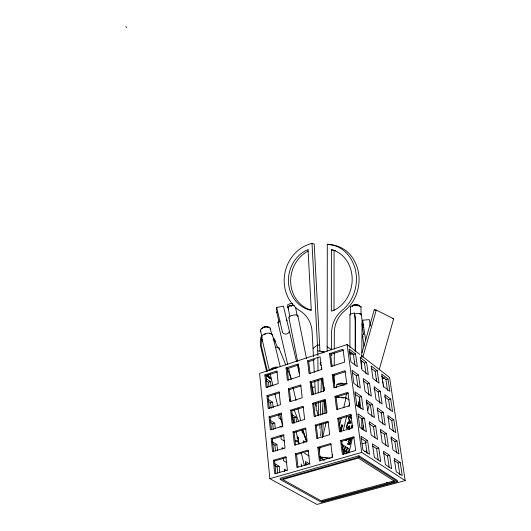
<?xml version="1.0" encoding="UTF-8"?>
<svg xmlns="http://www.w3.org/2000/svg" width="531" height="531" viewBox="0 0 531 531"><rect width="100%" height="100%" fill="white"/><g stroke="black" fill="none" stroke-linecap="round" stroke-linejoin="round"><path stroke-width="0.8" d="M331.41 249.835L331.331 311.12L333.455 310.489A32.013 27.639 -80.6 0 0 352.186 279.366A32.013 27.639 -80.6 0 0 333.521 250.24L331.41 249.835L335.479 250.619M331.583 355.67L331.59 353.812M334.006 310.608L334.072 250.347M334.238 383.196L334.245 374.906M334.258 365.786L334.271 352.869M334.271 349.106L334.291 332.16A26.882 23.716 -85 0 1 344.592 310.914A36.652 31.687 -80.5 0 0 358.113 270.737A36.652 31.687 -80.5 0 0 329.983 244.771L327.308 244.24L327.142 351.223M349.902 353.122L349.902 351.489M349.909 347.407L349.956 314.737M350.579 314.624L350.586 306.865M354.562 361.724L354.562 361.359M355.179 351.203L355.179 321.447L354.562 313.071A25.9 8.994 -82.8 0 1 355.292 318.122A18.034 6.385 -83.6 0 1 355.505 321.076L355.505 351.821M289.866 316.682L288.021 307.422L288.253 306.752A3.451 1.208 -11.2 0 1 290.092 305.77L290.955 305.537A3.451 1.208 -11.2 0 1 294.088 305.471M359.268 407.735L359.394 400.328M341.002 432.002L340.079 431.491M362.361 326.512L362.474 325.715A3.345 1.507 -7.9 0 1 363.43 324.959M261.451 336.886L261.225 345.455L267.392 371.454M319.894 428.451L320.02 424.309M320.299 415.196L320.704 401.94M321.009 391.997L321.414 378.742M321.693 369.629L321.746 367.97M322.204 353.095L322.251 351.489L323.93 351.708L317.784 350.885L312.016 243.417L314.186 244.008L319.954 351.17M320.658 436.017L321.554 423.652M322.211 414.578L323.22 400.566M323.937 390.67L324.175 387.371M322.231 437.564L323.246 423.599M323.956 413.742L324.846 401.423M269.31 370.446L261.517 336.647A5.662 2.854 -13.4 0 1 268.002 333.183A5.662 2.854 -13.4 0 1 272.416 335.818M306.779 440.843L304.794 436.728L305.106 435.679M362.029 325.098L362.706 320.18L369.37 319.649L370.372 325.974M276.239 310.436L276.691 307.502L283.461 306.121L296.524 361.531M277.195 311.358A3.445 0.863 -13 0 0 276.824 311.644L276.664 312.274A3.737 0.936 -13 0 0 276.976 312.374M346.205 453.454L346.531 452.067L348.17 453.109M342.395 448.629L343.205 445.144L341.546 444.075M343.411 454.085L344.221 450.593L342.561 449.545M343.743 454.297L344.553 450.806L346.199 451.854L345.714 453.945M348.741 438.872L348.668 440.265L348.98 438.945M352.033 425.889L351.575 427.853L351.934 425.218L352.982 425.928M349.909 438.798L349.478 440.65L350.128 438.938L350.805 439.383L350.566 441.5L351.144 439.011L350.088 438.314M358.179 406.122L359.812 399.133M349.059 452.531L352.438 438.022M343.265 430.568L346.67 416.092M348.94 406.441L349.697 403.221M350.812 414.817L350.493 416.171L348.847 416.868L348.635 417.758L350.433 416.941L350.692 418.541L351.741 418.687M351.117 415.03C350.619 415.561 350.42 418.913 351.754 417.758M345.542 398.117L346.657 393.398M331.902 457.662L332.638 454.529M339.634 424.946L341.207 418.315M343.676 407.861L346.046 397.838L336.754 396.909M319.31 451.038L320.127 447.64M322.656 437.106L326.061 422.888M336.236 387.577L336.986 384.451A22.242 11.171 -84.7 0 1 341.997 383.355M362.261 429.559L363.39 425.57M367.684 410.43L369.49 404.051M376.048 380.933L376.725 378.543M379.207 369.775L393.67 318.753L376.253 310.071L374.282 309.666L362.003 352.763M361.279 362.627L361.73 361.034M362.865 357.058L376.253 310.071M349.504 429.32L349.922 427.15L349.63 425.981A2.17 1.075 -84.2 0 0 349.139 425.723C347.115 429.506 346.033 427.886 347.579 424.461L347.228 424.229L346.942 424.919L346.497 427.774A1.62 0.803 -84.2 0 0 346.809 428.656C348.708 429.214 350.148 422.961 348.92 429.645M347.042 439.555L346.331 440.431L345.648 440.06M346.61 439.429L345.94 439.409M361.093 313.821A25.866 9.107 -82.8 0 1 361.843 318.872A18.008 6.465 -83.6 0 1 362.062 321.819L361.784 356.042A3.843 3.438 55.1 0 1 360.469 357.562M359.819 354.403L347.095 344.539L259.579 373.419L269.861 478.677L316.914 504.45L405.186 480.582L389.568 377.461L361.757 355.903M264.876 374.906L276.93 370.943L278.251 383.574L266.131 387.497L264.876 374.906L271.699 379.499M286.043 367.943L298.309 363.914L299.716 376.26L287.384 380.256L286.043 367.943L287.185 368.733L288.439 380.209M307.588 360.861L320.06 356.759L321.64 369.536L309.088 373.598L307.588 360.861L308.703 361.664L310.124 373.592M329.499 353.659L342.993 349.225L344.712 362.076L331.138 366.47L329.499 353.659L330.601 354.482L343.331 350.301M277.321 371.965L266.031 375.676L267.212 387.464M287.185 368.733L298.674 364.963M308.703 361.664L314.936 359.62M266.462 380.88L268.533 382.247L270.511 381.603L270.989 386.283M348.947 351.17L353.454 354.628L355.571 353.938L357.343 366.709L350.898 361.837L349.152 348.986L355.571 353.938M361.332 360.682L364.458 363.085L366.556 362.414L368.308 374.687L362.049 369.954L360.184 357.628A3.843 3.445 55.1 0 0 362.115 355.836M266.947 395.695L279.12 391.805L280.468 404.655L268.228 408.505L266.947 395.695L268.115 396.445L279.512 392.801M288.326 388.858L300.705 384.895L302.185 397.825L289.727 401.741L288.326 388.858L289.468 389.621L290.789 401.688M310.071 381.895L322.675 377.866L324.282 390.869L311.604 394.858L310.071 381.895L311.199 382.678L312.64 394.818M332.207 374.813L345.031 370.711L346.776 383.794L333.873 387.849L332.207 374.813L333.309 375.609L334.875 387.822M289.468 389.621L301.07 385.918M311.199 382.678L323.001 378.908M333.309 375.609L345.369 371.76M312.938 387.451L314.445 386.973M268.527 401.522L270.611 402.85L272.609 402.219L273.18 407.775M352.478 372.815L356.354 375.702L358.498 375.025L360.297 388.022L353.825 383.282L352.04 370.207L358.498 375.025M371.508 368.501L375.151 371.302L377.229 370.645L379.061 383.136L372.981 378.537L371.169 365.972L377.229 370.645M381.822 378.829L384.975 377.846M363.649 381.125L367.412 383.926L369.53 383.269L371.368 396.119L365.082 391.52L363.264 378.59L369.53 383.269M381.523 376.2L385.918 379.572L387.969 378.935L389.834 391.287L383.555 386.541L381.709 374.103L387.969 378.935M269.058 416.848L281.344 413.025L282.718 426.108L270.365 429.884L269.058 416.848L270.233 417.578L281.742 414.001M290.643 410.138L303.148 406.248L304.648 419.404L292.07 423.247L290.643 410.138L291.798 410.881L303.506 407.237M312.606 403.301L325.33 399.345L326.97 412.58L314.166 416.496L312.606 403.301L313.735 404.058L315.202 416.417M334.955 396.345L347.911 392.316L349.69 405.638L336.654 409.62L334.955 396.345L336.07 397.122L337.67 409.6M313.735 404.058L325.702 400.341M336.07 397.122L348.243 393.338M270.637 422.523L272.728 423.811L274.746 423.187L275.323 428.836M354.761 393.883L359.308 397.155L361.472 396.491L363.31 409.713L356.799 405.126L354.987 391.805L361.472 396.491M292.096 416.536L294.061 417.791L296.026 417.187L296.544 421.846M373.89 388.745L378.158 391.918L380.256 391.274L382.121 403.985L376.014 399.518L374.169 386.727L380.256 391.274M366.005 401.967L370.426 405.14L372.563 404.489L374.428 417.565L368.116 413.111L366.264 399.949L372.563 404.489M384.65 396.75L388.606 399.69L390.677 399.06L392.568 411.631L386.634 407.29L384.756 394.639L390.677 399.06M271.208 438.374L283.614 434.63L285.014 447.938L272.536 451.642L271.208 438.374L272.39 439.077L284.012 435.573M292.999 431.796L305.63 427.979L307.157 441.374L294.453 445.137L292.999 431.796L294.161 432.513L305.989 428.942M315.182 425.092L328.032 421.209L329.698 434.683L316.768 438.52L315.182 425.092L316.323 425.829L328.384 422.185M337.762 418.269L350.845 414.313L352.65 427.88L339.488 431.783L337.762 418.269L338.878 419.019L340.51 431.763M338.878 419.019L351.183 415.308M296.982 438.095L298.296 437.703L298.999 444.016M377.541 410.251L381.218 412.899L383.336 412.262L385.234 425.192L379.101 420.864L377.216 407.848L383.336 412.262M272.775 443.883L274.885 445.131L276.923 444.52L277.507 450.268M358.398 416.271L362.321 418.992L364.505 418.335L366.37 431.803L359.832 427.362L357.987 413.802L364.505 418.335M387.736 417.578L391.705 420.433L393.803 419.815L395.728 432.599L389.767 428.398L387.856 415.527L393.803 419.815M369.052 423.652L373.485 426.725L375.649 426.088L377.548 439.402L371.202 435.088L369.317 421.687L375.649 426.088M273.399 460.284L285.924 456.614L287.351 470.167L274.746 473.785L273.399 460.284L274.587 460.961L286.315 457.53M295.402 453.839L308.166 450.096L309.726 463.736L296.882 467.426L295.402 453.839L296.57 454.529L308.571 451.018M317.803 447.275L330.786 443.471L332.486 457.191L319.423 460.948L317.803 447.275L318.952 447.985L331.132 444.42M340.61 440.591L353.832 436.714L355.677 450.527L342.369 454.35L340.61 440.591L341.738 441.314L354.164 437.677M380.634 431.676L384.331 434.239L386.468 433.615L388.4 446.777L382.24 442.588L380.322 429.34L386.468 433.615M274.958 465.621L277.076 466.822L279.133 466.225L279.777 472.524M360.788 438.161L365.381 441.221L367.591 440.584L369.49 454.297L362.919 450.009L361.034 436.197L367.591 440.584M361.89 443.856L366.503 442.522M390.876 438.772L394.865 441.54L396.982 440.929L398.94 453.939L392.953 449.87L391.015 436.774L396.982 440.929M269.861 478.677L361.73 452.405L405.186 480.582M364.558 451.655L366.868 450.992M372.782 446.153L376.612 448.702L378.795 448.078L380.727 461.631L374.348 457.463L372.43 443.823L378.795 448.078M358.916 455.79L280.149 478.239L280.275 479.48L321.428 502.26L397.513 481.657L397.334 480.436L358.916 455.79L359.089 457.065L397.513 481.657M280.275 479.48L359.089 457.065M383.375 453.208L387.497 455.956L389.661 455.346L391.626 468.74L385.433 464.698L383.488 451.217L389.661 455.346M394.075 460.337L398.077 463.005L400.215 462.408L402.213 475.643L396.199 471.72L394.221 458.399L400.215 462.408M394.214 480.827L322.025 500.421L322.138 501.403L395.157 481.61L358.252 458.067L282.738 479.526L322.138 501.403M360.144 313.721L356.128 313.336M340.763 383.216L347.334 383.82M336.986 384.451L344.4 385.141M336.468 397.215L338.944 397.46M341.42 397.706L343.896 397.951M313.131 348.376L317.472 344.991L319.635 345.223M355.325 313.343L354.303 313.224L354.575 313.867L354.575 313.197L353.135 313.343A5.841 1.659 0.1 0 0 350.082 315.168M359.686 313.841L361.007 314.08A5.841 1.659 0.1 0 1 361.332 315.354M320.007 456.886L330.156 458.233M328.118 458.24L319.602 457.105L324.375 460.012M392.376 318.487L393.67 318.753M387.145 482.619L386.482 482.413M305.511 437.663L304.94 437.159M374.282 309.666L375.736 310.389M274.899 463.815L279.133 466.225M287.105 470.758L284.357 469.198L284.603 471.548M286.893 462.654L283.468 460.676L283.215 458.226M305.464 463.185L307.403 464.333M272.005 441.606L276.923 444.52M284.158 448.808L282.114 447.6L282.28 449.233M310.031 464.14L305.517 461.466L305.962 465.461M284.643 441.274L281.244 439.223L280.906 436.011M304.595 453.282L309.095 455.99M319.981 457.835L323.99 460.271M269.861 420.174L274.746 423.187M279.91 426.366L281.264 427.203M296.982 436.887L298.296 437.703M305.099 441.892L303.174 440.71L303.44 443.066M281.085 419.404L279.054 418.136L278.642 414.187M304.19 433.854L302.272 432.659L301.993 430.183M267.757 399.113L272.609 402.219M292.09 414.671L296.026 417.187M266.376 378.868L270.511 381.603M327.149 346.776L331.59 349.723L331.616 331.915A26.975 23.762 -85 0 1 341.937 310.595A36.772 31.747 -80.6 0 0 355.491 270.286A36.772 31.747 -80.6 0 0 327.308 244.24M262.029 337.291L261.491 336.906M346.046 397.838L349.059 399.962M356.255 405.034L359.58 407.383M360.317 357.602L366.556 362.414M260.562 331.118L261.06 331.669M290.583 305.637L291.021 306.254M125.814 26.55L126.511 27.652M362.706 320.18L365.686 340.431M276.691 307.502L282.618 332.751A3.963 3.817 11.3 0 0 289.422 331.357M278.914 348.017L285.738 364.936M286.979 368.01L291.015 378.006M273.18 339.681A3.292 1.785 -21.6 0 1 274.686 340.398L277.68 347.832M290.085 399.763L290.696 401.303M294.068 409.773L298.668 421.329M302.039 429.798L304.794 436.728M287.716 305.896L288.545 308.066M288.665 309.241L287.789 306.964A3.737 1.308 -11.2 0 1 290.165 305.637L290.869 305.458A3.737 1.308 -11.2 0 1 294.108 305.338M290.955 305.537L291.194 306.214M261.849 339.13L262.506 341.32M303.101 430.17L306.533 442.111M274.686 340.398L274.806 340.842A3.292 1.785 -21.6 0 1 274.719 341.353M295.508 307.323L297.234 315.759M272.503 335.048L280.162 366.423M291.765 413.954L293.922 422.782M296.079 431.61L298.628 442.044M301.203 452.591L304.29 465.249M270.186 328.098L271.806 334.722M301.13 463.921L301.834 466.809M260.396 330.461L261.975 337.092M270.12 373.837L272.994 385.891M274.905 393.922L277.779 405.969M279.883 414.811L282.757 426.858M266.668 371.8L260.489 345.674A17.835 14.218 -54.3 0 1 260.316 342.807A25.827 20.842 -54.7 0 1 260.933 337.085M297.274 364.744L299.345 373.592M276.671 311.903L279.067 322.204M277.939 322.503L287.636 364.312M288.565 368.335L291.174 379.592M293.039 387.63L296.026 400.5M297.891 408.538L300.685 420.598M297.858 315.653L306.506 358.544M311.398 382.818L313.682 394.148M315.474 403.056L316.131 406.288M316.947 410.337L317.923 415.189M288.93 317.784L297.612 361.452M298.249 364.691L299.219 369.543M385.918 379.572L387.537 390.378M388.606 399.69L390.132 409.899M391.705 420.433L393.385 431.617M394.865 441.54L396.571 452.91M398.077 463.005L399.83 474.674M382.659 381.769L382.891 383.309M383.116 384.849L383.462 387.159M375.151 371.302L376.632 381.444M378.158 391.918L379.778 403.036M381.218 412.899L382.871 424.203M384.331 434.239L386.024 445.841M387.497 455.956L389.223 467.765M362.308 326.127L363.529 334.663M362.52 335.638L364.034 346.245M364.458 363.085L365.965 373.718M367.412 383.926L369.012 395.164M370.426 405.14L372.045 416.576M373.485 426.725L375.039 437.683M376.612 448.702L378.191 459.853M353.454 354.628L354.881 364.996M356.354 375.702L357.921 387.066M359.308 397.155L360.921 408.817M362.321 418.992L363.848 430.077M365.381 441.221L367.047 453.315M347.095 344.539L361.73 452.405M330.707 355.279L332.14 366.476M341.738 441.314L343.398 454.251M322.032 379.081L323.498 391.413M324.574 400.454L326.14 413.609M316.323 425.829L317.817 438.453M318.952 447.985L320.478 460.848M294.061 417.791L294.659 423.227M291.798 410.881L293.139 423.161M294.161 432.513L295.535 445.058M296.57 454.529L297.971 467.307M268.533 382.247L269.005 386.926M270.611 402.85L271.175 408.405M272.728 423.811L273.299 429.46M274.885 445.131L275.47 450.879M277.076 466.822L277.713 473.114M268.115 396.445L269.317 408.439M270.233 417.578L271.46 429.785M272.39 439.077L273.644 451.549M274.587 460.961L275.861 473.659M313.429 356.719L312.042 330.747A26.165 23.676 -83.5 0 0 300.347 311.08A36.692 33.466 -76.6 0 1 284.762 273.837A36.692 33.466 -76.6 0 1 312.016 243.417M313.555 359.202L314.266 372.41M314.704 380.667L315.407 393.876M315.892 402.956L316.29 410.39M317.784 350.885L317.837 355.836M317.857 357.489L317.996 370.711M318.089 379.798L318.228 393.013M318.321 402.1L318.461 415.322M361.684 360.257L361.697 368.534M361.77 418.189L361.784 428.942M360.994 306.885L361.007 314.651M359.056 401.443L359.062 407.177M367.97 402.757A2.874 1.48 -76 0 1 366.848 404.191M275.728 347.261A4.414 2.363 -21.6 0 1 279.08 349.259M274.832 341.586A3.571 1.932 -21.6 0 0 275.058 340.749L274.978 340.371A3.571 1.932 -21.6 0 0 273.485 339.501M273.425 338.147A3.564 1.932 -21.6 0 1 274.248 340.132M289.302 318.115A4.613 1.586 -11.2 0 1 293.165 315.142A4.613 1.586 -11.2 0 1 297.659 316.516M288.691 307.894A3.451 1.208 -11.2 0 1 288.021 307.422M287.437 305.172A3.737 1.314 -11.2 0 1 292.614 303.427M271.095 369.934A5.761 2.768 -13.3 0 1 276.445 368.049M295.428 440.438A5.96 2.575 -13.1 0 1 298.508 442.748M269.589 370.499A5.755 2.768 -13.3 0 1 277.607 367.047M295.687 441.493A5.967 2.575 -13.1 0 1 298.767 443.803M261.783 329.074A3.385 1.726 -13.4 0 1 261.883 328.596L262.201 328.118A3.385 1.726 -13.4 0 1 265.493 326.651A3.385 1.726 -13.4 0 1 268.294 327.441M270.81 377.68A3.744 1.334 64.6 0 1 269.416 377.933A3.744 1.334 64.6 0 1 267.418 374.952L268.142 374.607A3.744 1.334 64.6 0 0 270.332 377.727M262.248 328.304A3.385 1.726 -13.4 0 1 265.102 326.904A3.385 1.726 -13.4 0 1 267.996 327.269M264.498 334.384A5.098 2.569 -13.4 0 1 265.706 333.913M269.502 333.521A5.098 2.569 -13.4 0 1 270.531 333.767M260.562 331.118A5.078 2.582 -13.4 0 1 265.394 326.957A5.078 2.582 -13.4 0 1 270.166 329.466M286.315 320.093A4.606 1.115 -13 0 1 286.786 320.863M278.563 322.934A4.606 1.115 -13 0 1 280.149 321.023M350.175 354.688A5.894 1.507 0.3 0 1 353.108 353.825M350.181 353.553A5.894 1.507 0.3 0 1 351.841 352.909M350.586 307.263A5.25 1.52 0 0 1 355.12 305.557L356.5 305.557A5.25 1.52 0 0 1 360.987 307.283M352.325 306.115A3.498 1.016 0 0 1 354.841 304.986A3.498 1.016 0 0 1 359.002 305.564L359.248 305.823A3.498 1.016 0 0 1 359.261 306.088M352.577 306.148A3.498 1.016 0 0 1 354.409 304.807A3.498 1.016 0 0 1 359.002 305.345L359.248 305.604A3.498 1.016 0 0 1 359.261 305.869M363.098 336.581A4.48 1.991 -7.8 0 1 363.854 334.079M363.124 327.136A3.345 1.507 -7.9 0 1 362.64 326.857M362.972 327.229A3.624 1.633 -7.9 0 1 362.268 326.757M311.226 310.19A31.833 29.059 -76.6 0 1 290.696 282.684A31.833 29.059 -76.6 0 1 308.08 251.11M322.251 351.489A6.352 6.047 -85.2 0 1 324.295 352.166M321.388 365.414A1.779 1.693 -86.4 0 1 321.076 362.149M348.714 443.677C348.668 446.392 350.725 443.916 350.334 442.489L348.217 441.115L348.097 441.633L348.98 442.21L348.761 443.146L347.619 443.657L347.48 444.274L348.714 443.677M341.878 426.028L342.382 426.924L342.9 425.437L341.599 424.568L341.878 426.028M348.933 443.558L349.471 444.407L349.995 442.874L349.186 442.343L348.933 443.558M341.38 430.183L340.968 431.165L340.232 430.369C341.294 431.816 341.732 429.32 340.484 429.28L341.539 429.619L341.38 430.183M340.776 428.039C341.712 425.45 340.696 430.9 341.918 428.066A0.83 0.412 -84.2 0 0 341.891 427.521L341.247 426.977A0.889 0.445 -84.2 0 0 340.975 427.289L340.776 428.039M342.03 425.975L342.369 426.585L342.694 425.67L342.17 425.311L342.03 425.975M341.791 427.946C341.4 429.612 341.46 426.559 341.791 427.946M347.5 447.898L346.69 451.37L348.329 452.412L349.132 448.947L347.5 447.898M343.537 445.356L342.727 448.841L344.387 449.896L345.196 446.418L343.537 445.356M345.522 446.631L344.712 450.109L346.365 451.158L347.168 447.686L345.522 446.631M347.427 422.908L347.241 423.692L350.945 423.227L351.091 422.59L348.595 417.917L348.416 418.68L349.212 420.154L348.601 422.762L347.427 422.908M349.471 420.638L348.98 422.742L350.626 422.63L349.471 420.638M308.053 249.743L305.889 250.546A31.946 29.132 -76.6 0 0 288.466 282.233A31.946 29.132 -76.6 0 0 309.042 309.832L311.272 310.164L308.053 249.743"/></g></svg>
